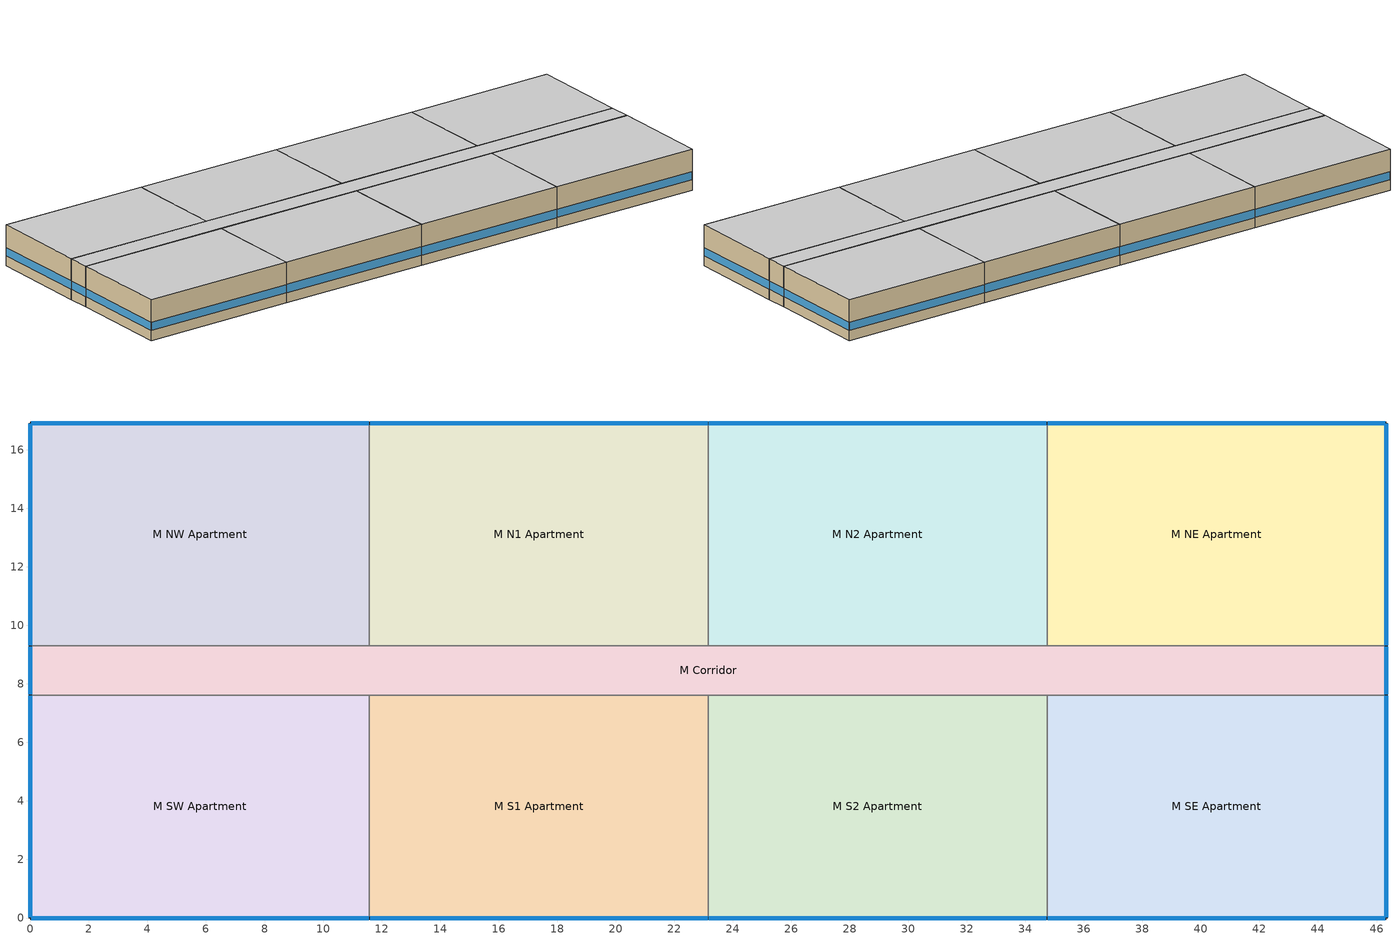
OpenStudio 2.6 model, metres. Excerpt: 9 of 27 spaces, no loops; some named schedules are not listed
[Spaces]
M S2 Apartment
 floor adiabatic (BTAP-Int-Wall): 34.75,7.62 34.75,0 23.16,0 23.16,7.62 z3.05
 wall outside: 23.16,0 34.75,0 z3.05:6.1
 wall to M SE Apartment: 34.75,0 34.75,7.62 z3.05:6.1
 wall to M S1 Apartment: 23.16,7.62 23.16,0 z3.05:6.1
 wall to M Corridor: 34.75,7.62 23.16,7.62 z3.05:6.1
 window: 23.19,0 34.72,0 z3.81:4.42
 ceiling adiabatic (BTAP-Int-Wall): 34.75,0 34.75,7.62 23.16,7.62 23.16,0 z6.1
M SE Apartment
 floor adiabatic (BTAP-Int-Wall): 46.33,7.62 46.33,0 34.75,0 34.75,7.62 z3.05
 wall outside: 34.75,0 46.33,0 46.33,7.62 z3.05:6.1
 wall to M Corridor: 46.33,7.62 34.75,7.62 z3.05:6.1
 window: 46.33,0.03 46.33,7.59 / 34.77,0 46.3,0 z3.81:4.42
 ceiling adiabatic (BTAP-Int-Wall): 46.33,0 46.33,7.62 34.75,7.62 34.75,0 z6.1
M Corridor
 floor adiabatic (BTAP-Int-Wall): 46.33,9.3 46.33,7.62 0,7.62 0,9.3 z3.05
 wall outside: 0,9.3 0,7.62 / 46.33,7.62 46.33,9.3 z3.05:6.1
 wall to M SW Apartment: 0,7.62 11.58,7.62 z3.05:6.1
 wall to M N1 Apartment: 23.16,9.3 11.58,9.3 z3.05:6.1
 wall to M NE Apartment: 46.33,9.3 34.75,9.3 z3.05:6.1
 wall to M N2 Apartment: 34.75,9.3 23.16,9.3 z3.05:6.1
 wall to M S1 Apartment: 11.58,7.62 23.16,7.62 z3.05:6.1
 wall to M NW Apartment: 11.58,9.3 0,9.3 z3.05:6.1
 window: 46.33,7.65 46.33,9.27 / 0,9.27 0,7.65 z3.81:4.44
 ceiling adiabatic (BTAP-Int-Wall): 46.33,7.62 46.33,9.3 0,9.3 0,7.62 z6.1
M SW Apartment
 floor adiabatic (BTAP-Int-Wall): 11.58,7.62 11.58,0 0,0 0,7.62 z3.05
 wall outside: 0,7.62 0,0 11.58,0 z3.05:6.1
 wall to M S1 Apartment: 11.58,0 11.58,7.62 z3.05:6.1
 window: 0.03,0 11.56,0 / 0,7.59 0,0.03 z3.81:4.42
 ceiling adiabatic (BTAP-Int-Wall): 11.58,0 11.58,7.62 0,7.62 0,0 z6.1
M NE Apartment
 floor adiabatic (BTAP-Int-Wall): 46.33,16.92 46.33,9.3 34.75,9.3 34.75,16.92 z3.05
 wall outside: 46.33,9.3 46.33,16.92 34.75,16.92 z3.05:6.1
 wall to M N2 Apartment: 34.75,16.92 34.75,9.3 z3.05:6.1
 window: 46.33,9.32 46.33,16.89 / 46.3,16.92 34.77,16.92 z3.81:4.42
 ceiling adiabatic (BTAP-Int-Wall): 46.33,9.3 46.33,16.92 34.75,16.92 34.75,9.3 z6.1
M N2 Apartment
 floor adiabatic (BTAP-Int-Wall): 34.75,16.92 34.75,9.3 23.16,9.3 23.16,16.92 z3.05
 wall outside: 34.75,16.92 23.16,16.92 z3.05:6.1
 wall to M N1 Apartment: 23.16,16.92 23.16,9.3 z3.05:6.1
 window: 34.72,16.92 23.19,16.92 z3.81:4.42
 ceiling adiabatic (BTAP-Int-Wall): 34.75,9.3 34.75,16.92 23.16,16.92 23.16,9.3 z6.1
M N1 Apartment
 floor adiabatic (BTAP-Int-Wall): 23.16,16.92 23.16,9.3 11.58,9.3 11.58,16.92 z3.05
 wall outside: 23.16,16.92 11.58,16.92 z3.05:6.1
 wall to M NW Apartment: 11.58,16.92 11.58,9.3 z3.05:6.1
 window: 23.14,16.92 11.61,16.92 z3.81:4.42
 ceiling adiabatic (BTAP-Int-Wall): 23.16,9.3 23.16,16.92 11.58,16.92 11.58,9.3 z6.1
M S1 Apartment
 floor adiabatic (BTAP-Int-Wall): 23.16,7.62 23.16,0 11.58,0 11.58,7.62 z3.05
 wall outside: 11.58,0 23.16,0 z3.05:6.1
 window: 11.61,0 23.14,0 z3.81:4.42
 ceiling adiabatic (BTAP-Int-Wall): 23.16,0 23.16,7.62 11.58,7.62 11.58,0 z6.1
M NW Apartment
 floor adiabatic (BTAP-Int-Wall): 11.58,16.92 11.58,9.3 0,9.3 0,16.92 z3.05
 wall outside: 11.58,16.92 0,16.92 0,9.3 z3.05:6.1
 window: 11.56,16.92 0.03,16.92 / 0,16.89 0,9.32 z3.81:4.42
 ceiling adiabatic (BTAP-Int-Wall): 11.58,9.3 11.58,16.92 0,16.92 0,9.3 z6.1
[Site]
Kuujjuaq AP_QC_CAN: Latitude {deg}=58.1; Longitude {deg}=-68.417; Time Zone {hr}=-5; Elevation {m}=39.9; Terrain=City
[Building]
MidriseApartment-CAN_QC_Kuujjuaq.AP.719060_CWEC2016.epw created: 2018-10-11 19:45:55 +0000: North Axis {deg}=0; Default Construction Set=BTAP-Mass at hdd = 8550.0; Standards Number of Stories=4; Standards Number of Above Ground Stories=4; Standards Building Type=MidriseApartment
[Site:WaterMainsTemperature]
Calculation Method=Correlation; Annual Average Outdoor Air Temperature {C}=-3.825; Maximum Difference In Monthly Average Outdoor Air Temperatures {deltaC}=36
[Site:GroundTemperature:BuildingSurface]
19.527, 19.502, 19.536, 19.598, 20.002, 21.64, 22.225, 22.375, 21.449, 20.121, 19.802, 19.633
[ClimateZones]
Climate Zone Institution Name 2=CEC; Climate Zone Document Name 2=California Climate Zone Descriptions; Climate Zone Document Year 2=1995
[SizingPeriod:DesignDay] Barometric Pressure {Pa}=100847; Sky Clearness=0; Rain Indicator=0; Snow Indicator=0; Day of Month=21; Daylight Saving Time Indicator=0; Humidity Indicating Type=Wetbulb; Dry-Bulb Temperature Range Modifier Type=DefaultMultipliers
Name | Maximum Dry-Bulb Temperature {C} | Daily Dry-Bulb Temperature Range {deltaC} | Humidity Indicating Conditions at Maximum Dry-Bulb | Wind Speed {m/s} | Wind Direction {deg} | Month | Day Type | Solar Model Indicator | ASHRAE Taub | ASHRAE Taud
Kuujjuaq AP Ann Clg .4% Condns DB=>MWB | 24.1 | 10.3 | 16.2 | 4 | 210 | 7 | SummerDesignDay | ASHRAETau | 0.364 | 2.418
Kuujjuaq AP Ann Htg 99.6% Condns DB | -36.2 | 0 | -36.2 | 2.2 | 220 | 1 | WinterDesignDay | ASHRAEClearSky
[Material:NoMass] Roughness=Smooth; Thermal Absorptance=0.9; Solar Absorptance=0.7
Name | Thermal Resistance {m2-K/W} | Visible Absorptance
Typical Carpet Pad | 0.21648 | 0.8
Typical Insulation 1 | 6.78179 | 0.7
Typical Insulation 2 | 5.19354 | 0.7
Typical Insulation 3 | 7.04224 | 0.7
Typical Carpet Pad 2 | 2.57255 | 0.8
Typical Carpet Pad 3 | 4.69593 | 0.8
Typical Insulation 4 | 0.624982 | 0.7
Typical Insulation 5 | 0.625 | 0.7
[Material]
Name | Roughness | Thickness {m} | Conductivity {W/m-K} | Density {kg/m3} | Specific Heat {J/kg-K} | Thermal Absorptance | Solar Absorptance | Visible Absorptance
100mm Normalweight concrete floor | MediumSmooth | 0.1016 | 2.31 | 2322 | 832
G01 13mm gypsum board | Smooth | 0.0127 | 0.16 | 800 | 1090 | 0.9 | 0.7 | 0.5
G05 25mm wood | MediumSmooth | 0.0254 | 0.15 | 608 | 1630 | 0.9 | 0.5 | 0.5
4 in. Normalweight Concrete Floor | MediumRough | 0.1016 | 2.31 | 2322 | 832 | 0.9 | 0.7 | 0.7
1IN Stucco | Smooth | 0.0253 | 0.6918 | 1858 | 837 | 0.9 | 0.7 | 0.92
8IN CONCRETE HW RefBldg | Rough | 0.2032 | 1.311 | 2240 | 836.8 | 0.9 | 0.7 | 0.7
1/2IN Gypsum | Smooth | 0.0127 | 0.16 | 784.9 | 830 | 0.9 | 0.4 | 0.4
Metal Roof Surface; F08 Metal surface | Smooth | 0.0008 | 45.28 | 7824 | 500 | 0.9 | 0.7 | 0.7
6 in. Normalweight Concrete Floor | MediumRough | 0.1524 | 2.31 | 2322 | 832 | 0.9 | 0.7 | 0.7
[Construction]
BTAP-Int-Floor: 100mm Normalweight concrete floor, Typical Carpet Pad
BTAP-Int-Wall: G01 13mm gypsum board, G01 13mm gypsum board
BTAP-Int-Ceiling: Typical Carpet Pad, 100mm Normalweight concrete floor
BTAP-Ext-DaylightDiffuser: SimpleGlazing
BTAP-Int-Door: G05 25mm wood
BTAP-Ext-Floor-Mass:U-0.142: Typical Insulation 1, 4 in. Normalweight Concrete Floor, Typical Carpet Pad
BTAP-Ext-Wall-Mass:U-0.183: 1IN Stucco, 8IN CONCRETE HW RefBldg, Typical Insulation 2, 1/2IN Gypsum
BTAP-Ext-Roof-Metal:U-0.142: Metal Roof Surface, Typical Insulation 3
BTAP-Grnd-Floor-Mass:U-0.379: 6 in. Normalweight Concrete Floor, Typical Carpet Pad 2
BTAP-Grnd-Roof-Mass:U-0.21: 6 in. Normalweight Concrete Floor, Typical Carpet Pad 3
BTAP-Ext-Door:U-1.6: F08 Metal surface, Typical Insulation 4
BTAP-Ext-OverHeadDoor:U-1.6: Typical Insulation 5
BTAP-Ext-DaylightDiffuser:U=0.160 SHGC=0.600: SimpleGlazing:U=0.160 SHGC=0.600
[DefaultConstructionSet]
BTAP-Mass at hdd = 8550.0: Default Exterior Surface Constructions=BTAP-Mass at hdd = 8550.0; Default Interior Surface Constructions=Default Surface Constructions 2; Default Ground Contact Surface Constructions=BTAP-Mass at hdd = 8550.0 1; Default Exterior SubSurface Constructions=BTAP-Mass at hdd = 8550.0; Default Interior SubSurface Constructions=Default Sub Surface Constructions 2; Interior Partition Construction=BTAP-Int-Door
[DefaultSurfaceConstructions]
Name | Floor Construction | Wall Construction | Roof Ceiling Construction
Default Surface Constructions 2 | BTAP-Int-Floor | BTAP-Int-Wall | BTAP-Int-Ceiling
BTAP-Mass at hdd = 8550.0 | BTAP-Ext-Floor-Mass:U-0.142 | BTAP-Ext-Wall-Mass:U-0.183 | BTAP-Ext-Roof-Metal:U-0.142
BTAP-Mass at hdd = 8550.0 1 | BTAP-Grnd-Floor-Mass:U-0.379 | BTAP-Grnd-Roof-Mass:U-0.21 | BTAP-Grnd-Roof-Mass:U-0.21
[DefaultSubSurfaceConstructions]
Name | Fixed Window Construction | Operable Window Construction | Door Construction | Glass Door Construction | Overhead Door Construction | Skylight Construction | Tubular Daylight Dome Construction | Tubular Daylight Diffuser Construction
Default Sub Surface Constructions 2 | BTAP-Ext-DaylightDiffuser | BTAP-Ext-DaylightDiffuser | BTAP-Int-Door
BTAP-Mass at hdd = 8550.0 | BTAP-Ext-DaylightDiffuser:U=0.160 SHGC=0.600 | BTAP-Ext-DaylightDiffuser:U=0.160 SHGC=0.600 | BTAP-Ext-Door:U-1.6 | BTAP-Ext-DaylightDiffuser:U=0.160 SHGC=0.600 | BTAP-Ext-OverHeadDoor:U-1.6 | BTAP-Ext-DaylightDiffuser:U=0.160 SHGC=0.600 | BTAP-Ext-DaylightDiffuser:U=0.160 SHGC=0.600 | BTAP-Ext-DaylightDiffuser:U=0.160 SHGC=0.600
[WindowMaterial:SimpleGlazingSystem] Solar Heat Gain Coefficient=0.6; Visible Transmittance=0.21
Name | U-Factor {W/m2-K}
SimpleGlazing | 2.2
SimpleGlazing:U=0.160 SHGC=0.600 | 1.6
[Space] Building Story=Building Story 2
Name | Space Type | Thermal Zone
M S2 Apartment | Space Function Dwelling units general | Sp-M S2 Apartment Sys-1 Flr-2 Sch-G HPlcmt-south ZN
M SE Apartment | Space Function Dwelling units general | Sp-M SE Apartment Sys-1 Flr-2 Sch-G HPlcmt-south ZN
M SW Apartment | Space Function Dwelling units general | Sp-M SW Apartment Sys-1 Flr-2 Sch-G HPlcmt-south ZN
M Corridor | Space Function Corridor/Transition area - hospital-sch-G | Sp-M Corridor Sys-1 Flr-2 Sch-G HPlcmt-east ZN
M NE Apartment | Space Function Dwelling units general | Sp-M NE Apartment Sys-1 Flr-2 Sch-G HPlcmt-north ZN
M N1 Apartment | Space Function Dwelling units general | Sp-M N1 Apartment Sys-1 Flr-2 Sch-G HPlcmt-north ZN
M N2 Apartment | Space Function Dwelling units general | Sp-M N2 Apartment Sys-1 Flr-2 Sch-G HPlcmt-north ZN
M S1 Apartment | Space Function Dwelling units general | Sp-M S1 Apartment Sys-1 Flr-2 Sch-G HPlcmt-south ZN
M NW Apartment | Space Function Dwelling units general | Sp-M NW Apartment Sys-1 Flr-2 Sch-G HPlcmt-north ZN
[BuildingStory]
Building Story 2: Nominal Z Coordinate {m}=3.04785
[SpaceType] Standards Building Type=Space Function
Name | Default Schedule Set | Design Specification Outdoor Air Object | Standards Space Type
Space Function Corridor/Transition area - hospital-sch-G | Space Function Corridor/Transition area - hospital-sch-G Schedule Set | Space Function Corridor/Transition area - hospital-sch-G Ventilation | Corridor/Transition area - hospital-sch-G
Space Function Dwelling units general | Space Function Dwelling units general Schedule Set | Space Function Dwelling units general Ventilation | Dwelling units general
[People:Definition] Number of People Calculation Method=People/Area; Fraction Radiant=0.3
Name | People per Space Floor Area {person/m2}
Space Function Corridor/Transition area - hospital-sch-G People Definition | 0.0100036
Space Function Dwelling units general People Definition | 0.0400145
[People] Work Efficiency Schedule=Work Efficiency Schedule; Clothing Insulation Schedule=Clothing Schedule; Air Velocity Schedule=Air Velocity Schedule; Multiplier=1
Name | People Definition | Space or SpaceType
Space Function Corridor/Transition area - hospital-sch-G People | Space Function Corridor/Transition area - hospital-sch-G People Definition | Space Function Corridor/Transition area - hospital-sch-G
Space Function Dwelling units general People | Space Function Dwelling units general People Definition | Space Function Dwelling units general
[Lights:Definition] Design Level Calculation Method=Watts/Area; Fraction Radiant=0.5; Fraction Visible=0.2
Name | Watts per Space Floor Area {W/m2}
Space Function Corridor/Transition area - hospital-sch-G Lights Definition | 10.7039
Space Function Dwelling units general Lights Definition | 5.00182
[Lights] Fraction Replaceable=1
Name | Lights Definition | Space or SpaceType
Space Function Corridor/Transition area - hospital-sch-G Lights | Space Function Corridor/Transition area - hospital-sch-G Lights Definition | Space Function Corridor/Transition area - hospital-sch-G
Space Function Dwelling units general Lights | Space Function Dwelling units general Lights Definition | Space Function Dwelling units general
[ElectricEquipment:Definition]
Space Function Dwelling units general Elec Equip Definition: Design Level Calculation Method=Watts/Area; Watts per Space Floor Area {W/m2}=5.00182; Fraction Radiant=0.5
[ElectricEquipment]
Space Function Dwelling units general Elec Equip: Electric Equipment Definition=Space Function Dwelling units general Elec Equip Definition; Space or SpaceType=Space Function Dwelling units general
[DesignSpecification:OutdoorAir] Outdoor Air Method=Sum; Outdoor Air Flow per Person {m3/s-person}=0; Outdoor Air Flow Rate {m3/s}=0; Outdoor Air Flow Air Changes per Hour {1/hr}=0
Name | Outdoor Air Flow per Floor Area {m3/s-m2}
Space Function Corridor/Transition area - hospital-sch-G Ventilation | 0.0003048
Space Function Dwelling units general Ventilation | 0.00039624
[DefaultScheduleSet] Number of People Schedule=NECB-G-Occupancy; People Activity Level Schedule=NECB-Activity; Electric Equipment Schedule=NECB-G-Electric-Equipment; Infiltration Schedule=Always On
Name | Lighting Schedule
Space Function Corridor/Transition area - hospital-sch-G Schedule Set | NECB-G-Occupancy-NECB-G-Lighting-0.0-0.0-0.67-Light Ruleset
Space Function Dwelling units general Schedule Set | NECB-G-Lighting
[ThermostatSetpoint:DualSetpoint] Heating Setpoint Temperature Schedule=NECB-G-Thermostat Setpoint-Heating; Cooling Setpoint Temperature Schedule=NECB-G-Thermostat Setpoint-Cooling
Space Function Dwelling units general Thermostat 31; Space Function Dwelling units general Thermostat 32; Space Function Dwelling units general Thermostat 33; Space Function Dwelling units general Thermostat 34; Space Function Corridor/Transition area - hospital-sch-G Thermostat 5; Space Function Dwelling units general Thermostat 35; Space Function Dwelling units general Thermostat 36; Space Function Dwelling units general Thermostat 37; Space Function Dwelling units general Thermostat 38
[SpaceInfiltration:DesignFlowRate] Schedule=Always On Discrete; Design Flow Rate Calculation Method=Flow/ExteriorArea; Flow per Exterior Surface Area {m3/s-m2}=0.00025; Constant Term Coefficient=0; Temperature Term Coefficient=0; Velocity Term Coefficient=0.224; Velocity Squared Term Coefficient=0
Name | Space or SpaceType
M Corridor Infiltration | M Corridor
M N1 Apartment Infiltration | M N1 Apartment
M N2 Apartment Infiltration | M N2 Apartment
M NE Apartment Infiltration | M NE Apartment
M NW Apartment Infiltration | M NW Apartment
M S1 Apartment Infiltration | M S1 Apartment
M S2 Apartment Infiltration | M S2 Apartment
M SE Apartment Infiltration | M SE Apartment
M SW Apartment Infiltration | M SW Apartment
[ThermalZone] Multiplier=2; Use Ideal Air Loads=No
Name | Thermostat
Sp-M N1 Apartment Sys-1 Flr-2 Sch-G HPlcmt-north ZN | Space Function Dwelling units general Thermostat 31
Sp-M N2 Apartment Sys-1 Flr-2 Sch-G HPlcmt-north ZN | Space Function Dwelling units general Thermostat 32
Sp-M NE Apartment Sys-1 Flr-2 Sch-G HPlcmt-north ZN | Space Function Dwelling units general Thermostat 33
Sp-M NW Apartment Sys-1 Flr-2 Sch-G HPlcmt-north ZN | Space Function Dwelling units general Thermostat 34
Sp-M Corridor Sys-1 Flr-2 Sch-G HPlcmt-east ZN | Space Function Corridor/Transition area - hospital-sch-G Thermostat 5
Sp-M S1 Apartment Sys-1 Flr-2 Sch-G HPlcmt-south ZN | Space Function Dwelling units general Thermostat 35
Sp-M S2 Apartment Sys-1 Flr-2 Sch-G HPlcmt-south ZN | Space Function Dwelling units general Thermostat 36
Sp-M SE Apartment Sys-1 Flr-2 Sch-G HPlcmt-south ZN | Space Function Dwelling units general Thermostat 37
Sp-M SW Apartment Sys-1 Flr-2 Sch-G HPlcmt-south ZN | Space Function Dwelling units general Thermostat 38
[Schedule:Ruleset]
Clothing Schedule: Default Day Schedule=Clothing Schedule Default Winter Clothes
Air Velocity Schedule: Default Day Schedule=Air Velocity Schedule Default
Work Efficiency Schedule: Default Day Schedule=Work Efficiency Schedule Default
NECB-Activity: Default Day Schedule=NECB-Activity Default; Summer Design Day Schedule=NECB-Activity Summer Design Day; Winter Design Day Schedule=NECB-Activity Winter Design Day
Always On: Default Day Schedule=Always On Default
NECB-G-Occupancy: Default Day Schedule=NECB-G-Occupancy Default
NECB-G-Occupancy-NECB-G-Lighting-0.0-0.0-0.67-Light Ruleset: Default Day Schedule=NECB-G-Occupancy-NECB-G-Lighting-0.0-0.0-0.67-Light Default
NECB-G-Electric-Equipment: Default Day Schedule=NECB-G-Electric-Equipment Default
NECB-G-Thermostat Setpoint-Heating: Default Day Schedule=NECB-G-Thermostat Setpoint-Heating Default
NECB-G-Thermostat Setpoint-Cooling: Default Day Schedule=NECB-G-Thermostat Setpoint-Cooling Default
NECB-G-Lighting: Default Day Schedule=NECB-G-Lighting Default
[Schedule:Day]
Clothing Schedule Default Winter Clothes; Always On Default: 24, 0, 1
Clothing Schedule Summer Clothes: 24, 0, 0.5
Air Velocity Schedule Default: 24, 0, 0.2
Work Efficiency Schedule Default: 24, 0, 0
NECB-Activity Default; NECB-Activity Winter Design Day; NECB-Activity Summer Design Day: 24, 0, 130
NECB-G-Occupancy Default; NECB-G-Occupancy Default|Wkdy Day: 7, 0, 0.9, 8, 0, 0.7, 9, 0, 0.4, 17, 0, 0.3, 18, 0, 0.5, 24, 0, 0.9
NECB-G-Occupancy Sat Day; NECB-G-Occupancy Sun|Hol Day: 7, 0, 0.9, 8, 0, 0.7, 17, 0, 0.5, 18, 0, 0.7, 24, 0, 0.9
NECB-G-Occupancy-NECB-G-Lighting-0.0-0.0-0.67-Light Default; NECB-G-Occupancy-NECB-G-Lighting-0.0-0.0-0.67-Default|Wkdy-Light Day; NECB-G-Lighting Default; NECB-G-Lighting Default|Wkdy Day; NECB-G-Lighting Sat Day; NECB-G-Lighting Sun|Hol Day: 1, 0, 0.3, 6, 0, 0, 7, 0, 0.2, 9, 0, 0.5, 19, 0, 0, 22, 0, 0.9, 23, 0, 0.8, 24, 0, 0.6
NECB-G-Electric-Equipment Default; NECB-G-Electric-Equipment Default|Wkdy Day; NECB-G-Electric-Equipment Sat Day; NECB-G-Electric-Equipment Sun|Hol Day: 1, 0, 0.3, 7, 0, 0.2, 9, 0, 0.8, 16, 0, 0.4, 17, 0, 0.5, 18, 0, 0.2, 20, 0, 0.9, 21, 0, 0.7, 24, 0, 0.5
NECB-G-Thermostat Setpoint-Heating Default; NECB-G-Thermostat Setpoint-Heating Default|Wkdy Day; NECB-G-Thermostat Setpoint-Heating Sat Day; NECB-G-Thermostat Setpoint-Heating Sun|Hol Day: 1, 0, 22, 7, 0, 18, 8, 0, 20, 24, 0, 22
NECB-G-Thermostat Setpoint-Cooling Default; NECB-G-Thermostat Setpoint-Cooling Default|Wkdy Day; NECB-G-Thermostat Setpoint-Cooling Sat Day; NECB-G-Thermostat Setpoint-Cooling Sun|Hol Day: 24, 0, 24
[Schedule:Rule] Date Specification Type=DateRange; Start Day=1
Name | Schedule Ruleset | Rule Order | Day Schedule | Start Month | End Month | End Day | Apply Monday | Apply Tuesday | Apply Wednesday | Apply Thursday | Apply Friday | Apply Saturday | Apply Sunday
Schedule Rule 1 | Clothing Schedule | 0 | Clothing Schedule Summer Clothes | 5 | 9 | 30
Schedule Rule 17 | NECB-G-Occupancy | 2 | NECB-G-Occupancy Default|Wkdy Day | 1 | 12 | 31 | Yes | Yes | Yes | Yes | Yes
Schedule Rule 18 | NECB-G-Occupancy | 1 | NECB-G-Occupancy Sat Day | 1 | 12 | 31 |  |  |  |  |  | Yes
Schedule Rule 19 | NECB-G-Occupancy | 0 | NECB-G-Occupancy Sun|Hol Day | 1 | 12 | 31 |  |  |  |  |  |  | Yes
Schedule Rule 20 | NECB-G-Occupancy-NECB-G-Lighting-0.0-0.0-0.67-Light Ruleset | 2 | NECB-G-Occupancy-NECB-G-Lighting-0.0-0.0-0.67-Default|Wkdy-Light Day | 1 | 12 | 31 | Yes | Yes | Yes | Yes | Yes
Schedule Rule 21 | NECB-G-Occupancy-NECB-G-Lighting-0.0-0.0-0.67-Light Ruleset | 1 | NECB-G-Occupancy-NECB-G-Lighting-0.0-0.0-0.67-Sat-Light Day | 1 | 12 | 31 |  |  |  |  |  | Yes
Schedule Rule 22 | NECB-G-Occupancy-NECB-G-Lighting-0.0-0.0-0.67-Light Ruleset | 0 | NECB-G-Occupancy-NECB-G-Lighting-0.0-0.0-0.67-Sun|Hol-Light Day | 1 | 12 | 31 |  |  |  |  |  |  | Yes
Schedule Rule 23 | NECB-G-Electric-Equipment | 2 | NECB-G-Electric-Equipment Default|Wkdy Day | 1 | 12 | 31 | Yes | Yes | Yes | Yes | Yes
Schedule Rule 24 | NECB-G-Electric-Equipment | 1 | NECB-G-Electric-Equipment Sat Day | 1 | 12 | 31 |  |  |  |  |  | Yes
Schedule Rule 25 | NECB-G-Electric-Equipment | 0 | NECB-G-Electric-Equipment Sun|Hol Day | 1 | 12 | 31 |  |  |  |  |  |  | Yes
Schedule Rule 26 | NECB-G-Thermostat Setpoint-Heating | 2 | NECB-G-Thermostat Setpoint-Heating Default|Wkdy Day | 1 | 12 | 31 | Yes | Yes | Yes | Yes | Yes
Schedule Rule 27 | NECB-G-Thermostat Setpoint-Heating | 1 | NECB-G-Thermostat Setpoint-Heating Sat Day | 1 | 12 | 31 |  |  |  |  |  | Yes
Schedule Rule 28 | NECB-G-Thermostat Setpoint-Heating | 0 | NECB-G-Thermostat Setpoint-Heating Sun|Hol Day | 1 | 12 | 31 |  |  |  |  |  |  | Yes
Schedule Rule 29 | NECB-G-Thermostat Setpoint-Cooling | 2 | NECB-G-Thermostat Setpoint-Cooling Default|Wkdy Day | 1 | 12 | 31 | Yes | Yes | Yes | Yes | Yes
Schedule Rule 30 | NECB-G-Thermostat Setpoint-Cooling | 1 | NECB-G-Thermostat Setpoint-Cooling Sat Day | 1 | 12 | 31 |  |  |  |  |  | Yes
Schedule Rule 31 | NECB-G-Thermostat Setpoint-Cooling | 0 | NECB-G-Thermostat Setpoint-Cooling Sun|Hol Day | 1 | 12 | 31 |  |  |  |  |  |  | Yes
Schedule Rule 32 | NECB-G-Lighting | 2 | NECB-G-Lighting Default|Wkdy Day | 1 | 12 | 31 | Yes | Yes | Yes | Yes | Yes
Schedule Rule 33 | NECB-G-Lighting | 1 | NECB-G-Lighting Sat Day | 1 | 12 | 31 |  |  |  |  |  | Yes
Schedule Rule 34 | NECB-G-Lighting | 0 | NECB-G-Lighting Sun|Hol Day | 1 | 12 | 31 |  |  |  |  |  |  | Yes
[Schedule:Constant]
Always On Discrete: Value=1
